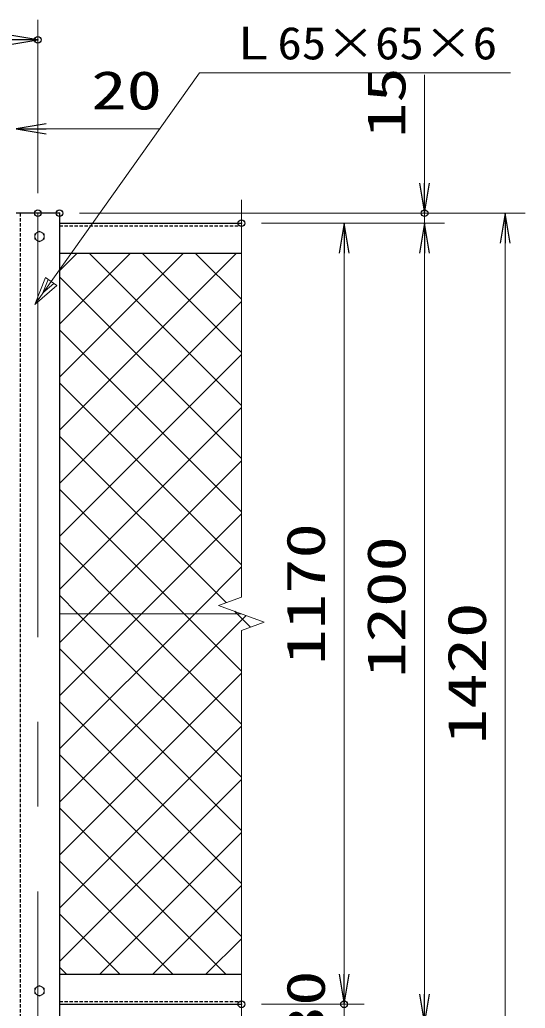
# Model space of a CAD drawing. Units: millimetres, scale not verified. Extents: x -5250 to 5250, y -3712 to 3712.
# Drawn here: x 830 to 1587, y 291 to 1771 of the extents above; entities that cross this region are included whole.
import ezdxf
from ezdxf.enums import TextEntityAlignment as Align

# ---------------------------------------------------------------- set-up
doc = ezdxf.new("R2010")
doc.units = ezdxf.units.MM
doc.header["$LTSCALE"] = 20
doc.header["$PDMODE"] = 32
doc.header["$PDSIZE"] = 10
doc.linetypes.add('USER1', pattern=[50.8, 31.75, -6.35, 6.35, -6.35])
doc.linetypes.add('USER2', pattern=[0.375, 0.25, -0.125])
for name, color, linetype, lineweight in [('0-2_D-STR-TXT', 7, 'Continuous', 13), ('0-3_D-STR1', 1, 'Continuous', 25), ('0-4_D-STR3', 3, 'Continuous', 13), ('0-5_D-BMK', 2, 'Continuous', 13), ('0-6_D-STR-DIM', 7, 'Continuous', 13), ('0-7_0', 7, 'Continuous', 25), ('0-A_D-STR2', 7, 'Continuous', 13)]:
    doc.layers.add(name, color=color, linetype=linetype, lineweight=lineweight)
doc.layers.add('0-8_Defpoints', color=7, linetype='Continuous')
doc.styles.add('ＭＳ ゴシック', font='')
doc.styles.get('ＭＳ ゴシック').set_extended_font_data('MS Gothic')

# ---------------------------------------------------------------- blocks, each defined once
blk = doc.blocks.new('DARROWS')
at = {"layer": '0-7_0'}
blk.add_line((0, 0), (-19.982, 0), dxfattribs=at)
blk.add_lwpolyline([(-20, -3.333), (0, 0), (-20, 3.333)], dxfattribs=at)

msp = doc.modelspace()

# ---------------------------------------------------------------- linework, layer by layer
at = {"layer": '0-2_D-STR-TXT'}
for points in [[(852.35, 1344.76), (1099.35, 1691.46), (1564.95, 1691.46)], [(881, 1375.92), (864.54, 1361.87), (872.45, 1382.02)]]:
    msp.add_lwpolyline(points, dxfattribs=at)
msp.add_lwpolyline([(885.27, 1372.88), (852.35, 1344.76), (868.17, 1385.06)], close=True, dxfattribs=at)
at = {"layer": '0-3_D-STR1'}
for p, q in [((889.35, 1481.46), (824.35, 1481.46)), ((889.35, 1481.46), (889.35, 61.46)), ((889.35, 1466.46), (1161.91, 1466.46)), ((889.35, 1421.46), (1161.91, 1421.46)), ((889.35, 341.46), (1161.91, 341.46)), ((889.35, 296.46), (1161.91, 296.46))]:
    msp.add_line(p, q, dxfattribs=at)
at = {"layer": '0-3_D-STR1', "linetype": 'USER2'}
for p, q in [((830.35, 1481.46), (830.35, 61.46)), ((889.35, 1462.46), (1161.91, 1462.46)), ((889.35, 300.46), (1161.91, 300.46))]:
    msp.add_line(p, q, dxfattribs=at)
at = {"layer": '0-4_D-STR3'}
for points in [[(859.35, 1454.56), (852.34, 1450.51), (852.34, 1442.41), (859.35, 1438.36), (866.36, 1442.41), (866.36, 1450.51)], [(859.35, 324.56), (852.34, 320.51), (852.34, 312.41), (859.35, 308.36), (866.37, 312.41), (866.37, 320.51)]]:
    msp.add_lwpolyline(points, close=True, dxfattribs=at)
for centre in [(859.35, 1446.46), (859.35, 316.46)]:
    msp.add_circle(centre, 7.03, dxfattribs=at)
at = {"layer": '0-5_D-BMK'}
for p, q in [((1161.91, 1501.46), (1161.91, 1421.46)), ((1161.91, 1421.46), (1161.91, 906.46)), ((1161.91, 906.46), (1127.57, 893.96)), ((1196.26, 868.96), (1127.57, 893.96)), ((1196.26, 868.96), (1161.91, 856.46)), ((1161.91, 856.46), (1161.91, 341.46)), ((1161.91, 341.46), (1161.91, 201.46))]:
    msp.add_line(p, q, dxfattribs=at)
at = {"layer": '0-5_D-BMK', "linetype": 'USER1'}
msp.add_line((856.85, 1481.46), (856.85, 61.46), dxfattribs=at)
at = {"layer": '0-6_D-STR-DIM'}
for p, q in [((856.85, 1511.46), (856.85, 1771.09)), ((1436.45, 1526.46), (1436.45, 1688.46)), ((869.35, 1607.96), (1040.35, 1607.96)), ((919.35, 1481.46), (1587.18, 1481.46)), ((919.35, 1481.46), (1466.45, 1481.46)), ((1436.45, 1466.46), (1436.45, 1481.46)), ((1191.91, 1466.46), (1466.45, 1466.46)), ((1191.91, 1466.46), (1345.72, 1466.46)), ((1191.91, 1466.46), (1466.45, 1466.46)), ((1557.18, 1436.46), (1557.18, 106.46)), ((1315.72, 1421.46), (1315.72, 341.46)), ((1436.45, 1421.46), (1436.45, 1376.46)), ((1436.45, 1421.46), (1436.45, 311.46)), ((1315.72, 341.46), (1315.72, 386.46)), ((1315.82, 311.46), (1315.82, 356.46)), ((1191.91, 296.46), (1345.72, 296.46)), ((1191.91, 296.46), (1345.72, 296.46)), ((1315.72, 296.46), (1315.72, 266.46))]:
    msp.add_line(p, q, dxfattribs=at)
at = {"layer": '0-7_0'}
for p, q in [((889.35, 1394.84), (915.97, 1421.46)), ((889.35, 1315.29), (995.52, 1421.46)), ((889.35, 1235.74), (1075.07, 1421.46)), ((889.35, 1156.19), (1154.62, 1421.46)), ((1161.91, 1193.27), (933.72, 1421.46)), ((1161.91, 1272.82), (1013.27, 1421.46)), ((1161.91, 1352.37), (1092.82, 1421.46)), ((1161.91, 1113.72), (889.35, 1386.28)), ((889.35, 1076.64), (1161.91, 1349.21)), ((1161.91, 1034.17), (889.35, 1306.73)), ((889.35, 997.09), (1161.91, 1269.66)), ((1161.91, 954.62), (889.35, 1227.18)), ((889.35, 917.54), (1161.91, 1190.11)), ((1138.9, 898.09), (889.35, 1147.63)), ((932.82, 881.46), (1161.91, 1110.56)), ((1075.97, 881.46), (889.35, 1068.08)), ((1012.37, 881.46), (1161.91, 1031.01)), ((996.42, 881.46), (889.35, 988.54)), ((1091.92, 881.46), (1161.91, 951.46)), ((916.87, 881.46), (889.35, 908.99)), ((889.35, 837.99), (932.82, 881.46)), ((889.35, 758.44), (1012.37, 881.46)), ((889.35, 678.9), (1091.92, 881.46)), ((889.35, 599.35), (1168.92, 878.91)), ((1161.91, 636.42), (916.87, 881.46)), ((1161.91, 715.97), (996.42, 881.46)), ((1161.91, 795.52), (1075.97, 881.46)), ((1161.91, 556.87), (889.35, 829.44)), ((889.35, 519.8), (1161.91, 792.36)), ((1161.91, 477.32), (889.35, 749.89)), ((889.35, 440.25), (1161.91, 712.81)), ((1161.91, 397.77), (889.35, 670.34)), ((889.35, 360.7), (1161.91, 633.26)), ((1138.68, 341.46), (889.35, 590.79)), ((949.67, 341.46), (1161.91, 553.71)), ((1059.13, 341.46), (889.35, 511.24)), ((1029.21, 341.46), (1161.91, 474.16)), ((979.58, 341.46), (889.35, 431.69)), ((1108.76, 341.46), (1161.91, 394.61)), ((900.03, 341.46), (889.35, 352.14))]:
    msp.add_line(p, q, dxfattribs=at)
msp.add_lwpolyline([(1175.56, 861.43), (1155.52, 881.46), (1151.86, 885.12)], dxfattribs=at)
at = {"layer": '0-8_Defpoints'}
for p in [(856.85, 1741.09), (856.85, 1481.46), (889.35, 1481.46), (1436.45, 1481.46), (1161.91, 1466.46), (1161.91, 296.46), (1315.72, 296.46)]:
    msp.add_point(p, dxfattribs=at)
at = {"layer": '0-A_D-STR2'}
msp.add_line((889.35, 881.46), (1161.91, 881.46), dxfattribs=at)

# ---------------------------------------------------------------- block references
at = {"layer": '0-6_D-STR-DIM', "xscale": 2.25, "yscale": 2.25}
msp.add_blockref('DARROWS', (856.85, 1741.09), dxfattribs=at)
for p, rotation in [((824.35, 1607.96), 180), ((1436.45, 1481.46), 270), ((1557.18, 1481.46), 90), ((1315.72, 1466.46), 90), ((1436.45, 1466.46), 90), ((1436.45, 1466.46), 90), ((1315.72, 296.46), 270), ((1315.72, 296.46), 270), ((1436.45, 266.46), 270)]:
    msp.add_blockref('DARROWS', p, dxfattribs=dict(at, rotation=rotation))

# ---------------------------------------------------------------- texts
at = {"layer": '0-2_D-STR-TXT', "style": 'ＭＳ ゴシック', "width": 1.1}
msp.add_text('Ｌ65×65×6', height=48.88, dxfattribs=at).set_placement((1142.55, 1697.06), align=Align.BOTTOM_LEFT)
at = {"layer": '0-6_D-STR-DIM', "style": 'ＭＳ ゴシック', "width": 1.35}
msp.add_text('20', height=57.77, dxfattribs=at).set_placement((936.85, 1619.36), align=Align.BOTTOM_LEFT)
for s, p in [('15', (1425.06, 1593.96)), ('1170', (1304.33, 804.96)), ('1200', (1425.06, 785.46)), ('1420', (1545.78, 685.96)), ('30', (1304.33, 240.96))]:
    msp.add_text(s, height=57.77, rotation=90, dxfattribs=at).set_placement(p, align=Align.BOTTOM_LEFT)

doc.saveas('drawing.dxf')
